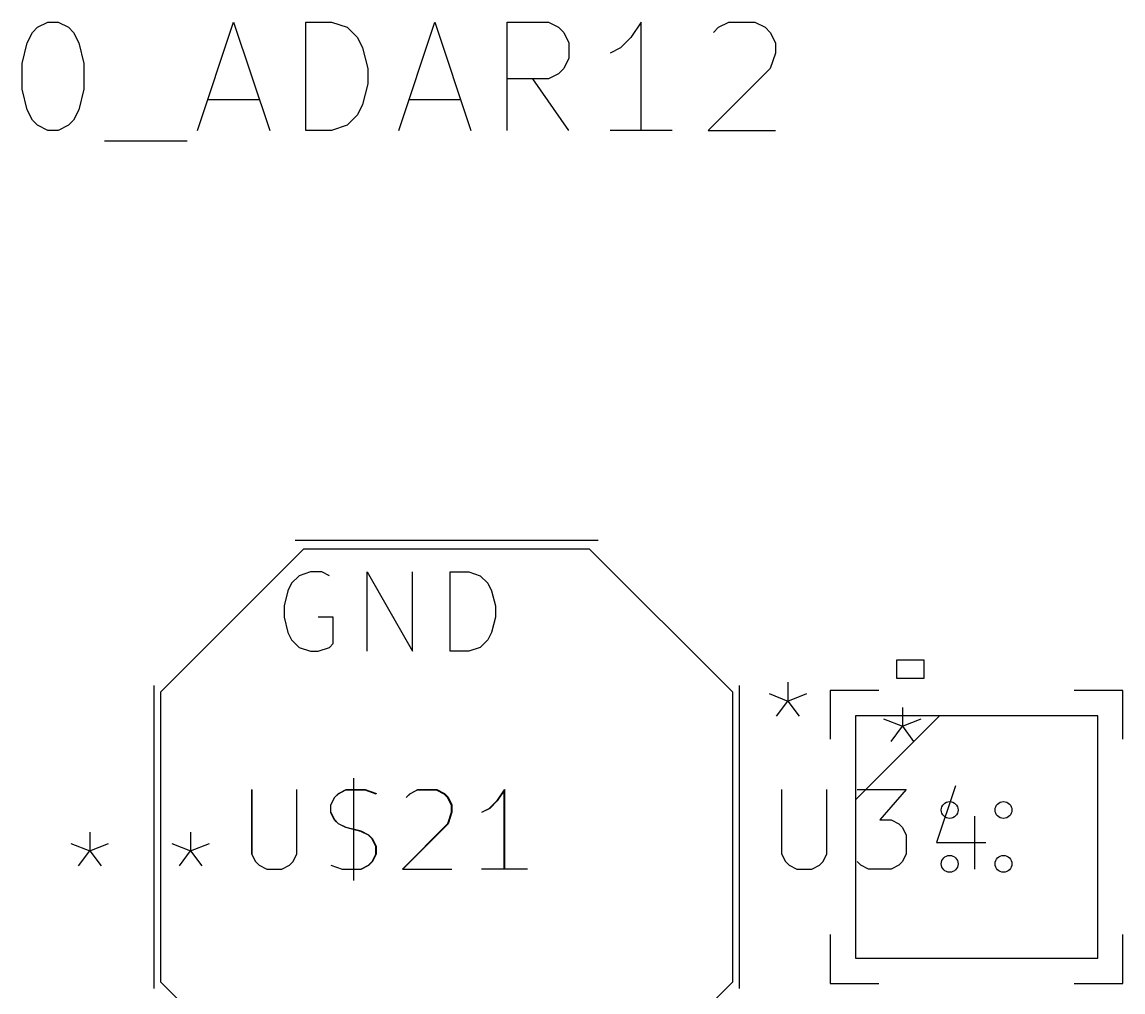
# Model space of a CAD drawing. Header units: millimetres. Extents: x 0 to 280, y 0 to 300.
# Drawn here: x 106.59 to 123.21, y 89.66 to 104.29 of the extents above; entities that cross this region are included whole.
import ezdxf

# ---------------------------------------------------------------- set-up
doc = ezdxf.new("R2010")
doc.units = ezdxf.units.MM
for name, color, linetype, true_color in [('Edge.Cuts', 254, 'CONTINUOUS', 0xd0d2cd), ('F.Fab', 9, 'CONTINUOUS', 0xafafaf), ('F.Silkscreen', 41, 'CONTINUOUS', 0xf2eda1)]:
    doc.layers.add(name, color=color, linetype=linetype, true_color=true_color)

msp = doc.modelspace()

# ---------------------------------------------------------------- linework, layer by layer
at = {"layer": 'Edge.Cuts'}
for centre in [(120.5936, 92.4064), (121.4064, 92.4064), (120.5936, 91.5936), (121.4064, 91.5936)]:
    msp.add_circle(centre, 0.127, dxfattribs=at)
at = {"layer": 'F.Fab', "linetype": 'CONTINUOUS'}
for p, q in [((106.746112, 104.137556), (106.824005, 104.215449)), ((106.824005, 104.215449), (106.979792, 104.293342)), ((106.979792, 104.293342), (107.135578, 104.293342)), ((107.135578, 104.293342), (107.291365, 104.215449)), ((107.291365, 104.215449), (107.369258, 104.137556)), ((109.238698, 102.657582), (109.783952, 104.293342)), ((109.783952, 104.293342), (110.329205, 102.657582)), ((110.874458, 102.657582), (110.874458, 104.293342)), ((110.874458, 104.293342), (111.263925, 104.293342)), ((111.263925, 104.293342), (111.497605, 104.215449)), ((111.497605, 104.215449), (111.653392, 104.059662)), ((112.276538, 102.657582), (112.821792, 104.293342)), ((112.821792, 104.293342), (113.367045, 102.657582)), ((113.912298, 102.657582), (113.912298, 104.293342)), ((113.912298, 104.293342), (114.535445, 104.293342)), ((114.535445, 104.293342), (114.691232, 104.215449)), ((114.691232, 104.215449), (114.769125, 104.137556)), ((115.937525, 104.293342), (115.781738, 104.059662)), ((115.937525, 102.657582), (115.937525, 104.293342)), ((117.028032, 104.137556), (117.105925, 104.215449)), ((117.105925, 104.215449), (117.261712, 104.293342)), ((117.261712, 104.293342), (117.651179, 104.293342)), ((117.651179, 104.293342), (117.806965, 104.215449)), ((117.806965, 104.215449), (117.884859, 104.137556)), ((106.668218, 103.981769), (106.746112, 104.137556)), ((107.369258, 104.137556), (107.447152, 103.981769)), ((111.653392, 104.059662), (111.731285, 103.903876)), ((114.769125, 104.137556), (114.847018, 103.981769)), ((115.781738, 104.059662), (115.625952, 103.903876)), ((117.884859, 104.137556), (117.962752, 103.981769)), ((106.590325, 103.670196), (106.668218, 103.981769)), ((107.447152, 103.981769), (107.525045, 103.670196)), ((111.731285, 103.903876), (111.809178, 103.592302)), ((114.847018, 103.981769), (114.847018, 103.748089)), ((115.625952, 103.903876), (115.470165, 103.825982)), ((117.962752, 103.981769), (117.962752, 103.825982)), ((114.847018, 103.748089), (114.769125, 103.592302)), ((117.962752, 103.825982), (117.884859, 103.592302)), ((106.590325, 103.280729), (106.590325, 103.670196)), ((107.525045, 103.670196), (107.525045, 103.280729)), ((111.809178, 103.592302), (111.809178, 103.358622)), ((114.769125, 103.592302), (114.691232, 103.514409)), ((117.884859, 103.592302), (116.950139, 102.657582)), ((114.535445, 103.436516), (113.912298, 103.436516)), ((114.847018, 102.657582), (114.301765, 103.436516)), ((114.691232, 103.514409), (114.535445, 103.436516)), ((106.668218, 102.969156), (106.590325, 103.280729)), ((107.525045, 103.280729), (107.447152, 102.969156)), ((111.809178, 103.358622), (111.731285, 103.047049)), ((109.394485, 103.124942), (110.173418, 103.124942)), ((111.731285, 103.047049), (111.653392, 102.891262)), ((112.432325, 103.124942), (113.211258, 103.124942)), ((106.746112, 102.813369), (106.668218, 102.969156)), ((107.447152, 102.969156), (107.369258, 102.813369)), ((111.653392, 102.891262), (111.497605, 102.735476)), ((106.824005, 102.735476), (106.746112, 102.813369)), ((106.979792, 102.657582), (106.824005, 102.735476)), ((107.291365, 102.735476), (107.135578, 102.657582)), ((107.369258, 102.813369), (107.291365, 102.735476)), ((111.497605, 102.735476), (111.263925, 102.657582)), ((107.135578, 102.657582), (106.979792, 102.657582)), ((111.263925, 102.657582), (110.874458, 102.657582)), ((116.404885, 102.657582), (115.470165, 102.657582)), ((116.950139, 102.657582), (117.962752, 102.657582)), ((107.836619, 102.501796), (109.082912, 102.501796)), ((110.841, 96.3434), (108.682, 94.1844)), ((115.159, 96.3434), (110.841, 96.3434)), ((117.318, 94.1844), (115.159, 96.3434)), ((110.77404, 95.940823), (110.660135, 95.826918)), ((110.944897, 95.997775), (110.77404, 95.940823)), ((111.115754, 95.997775), (110.944897, 95.997775)), ((111.229659, 95.940823), (111.115754, 95.997775)), ((111.799182, 94.801775), (111.799182, 95.997775)), ((111.799182, 95.997775), (112.482611, 94.801775)), ((112.482611, 94.801775), (112.482611, 95.997775)), ((113.052134, 94.801775), (113.052134, 95.997775)), ((113.052134, 95.997775), (113.336896, 95.997775)), ((113.336896, 95.997775), (113.507753, 95.940823)), ((113.507753, 95.940823), (113.621658, 95.826918)), ((110.660135, 95.826918), (110.603182, 95.713013)), ((113.621658, 95.826918), (113.678611, 95.713013)), ((110.603182, 95.713013), (110.54623, 95.485204)), ((113.678611, 95.713013), (113.735563, 95.485204)), ((110.54623, 95.485204), (110.54623, 95.314347)), ((113.735563, 95.485204), (113.735563, 95.314347)), ((110.54623, 95.314347), (110.603182, 95.086537)), ((111.286611, 95.314347), (111.058801, 95.314347)), ((111.286611, 94.91568), (111.286611, 95.314347)), ((113.735563, 95.314347), (113.678611, 95.086537)), ((110.603182, 95.086537), (110.660135, 94.972632)), ((113.678611, 95.086537), (113.621658, 94.972632)), ((110.660135, 94.972632), (110.77404, 94.858728)), ((111.229659, 94.858728), (111.286611, 94.91568)), ((113.621658, 94.972632), (113.507753, 94.858728)), ((110.77404, 94.858728), (110.944897, 94.801775)), ((110.944897, 94.801775), (111.058801, 94.801775)), ((111.058801, 94.801775), (111.229659, 94.858728)), ((113.336896, 94.801775), (113.052134, 94.801775)), ((113.507753, 94.858728), (113.336896, 94.801775)), ((108.682, 94.1844), (108.682, 89.8156)), ((117.318, 89.8156), (117.318, 94.1844)), ((119.879311, 93.953461), (119.879311, 93.669223)), ((119.1712, 93.8288), (119.1712, 90.1712)), ((119.1712, 92.5588), (120.4412, 93.8288)), ((122.8288, 93.8288), (119.1712, 93.8288)), ((119.595073, 93.782918), (119.879311, 93.669223)), ((119.879311, 93.669223), (120.16355, 93.782918)), ((122.8288, 90.1712), (122.8288, 93.8288)), ((119.708769, 93.441832), (119.879311, 93.669223)), ((119.879311, 93.669223), (120.049854, 93.441832)), ((111.592655, 92.879404), (111.592655, 91.344518)), ((111.596613, 92.88495), (111.596613, 91.344186)), ((120.680855, 92.77082), (120.395528, 91.91484)), ((110.055849, 92.713754), (110.055849, 91.743644)), ((110.057769, 92.708861), (110.057769, 91.742451)), ((110.73994, 91.742451), (110.73994, 92.708861)), ((110.740633, 91.743644), (110.740633, 92.713754)), ((111.251569, 92.48147), (111.308417, 92.595166)), ((111.254221, 92.485493), (111.311286, 92.599624)), ((111.308417, 92.595166), (111.365264, 92.652013)), ((111.311286, 92.599624), (111.368352, 92.656689)), ((111.365264, 92.652013), (111.478959, 92.708861)), ((111.368352, 92.656689), (111.482482, 92.713754)), ((111.478959, 92.708861), (111.763198, 92.708861)), ((111.482482, 92.713754), (111.767809, 92.713754)), ((111.763198, 92.708861), (111.93374, 92.652013)), ((111.767809, 92.713754), (111.939005, 92.656689)), ((112.388521, 92.595166), (112.445369, 92.652013)), ((112.395528, 92.599624), (112.452593, 92.656689)), ((112.445369, 92.652013), (112.559064, 92.708861)), ((112.452593, 92.656689), (112.566724, 92.713754)), ((112.559064, 92.708861), (112.843302, 92.708861)), ((112.566724, 92.713754), (112.852051, 92.713754)), ((112.843302, 92.708861), (112.956997, 92.652013)), ((112.852051, 92.713754), (112.966181, 92.656689)), ((112.956997, 92.652013), (113.013845, 92.595166)), ((112.966181, 92.656689), (113.023247, 92.599624)), ((113.013845, 92.595166), (113.070692, 92.48147)), ((113.023247, 92.599624), (113.080312, 92.485493)), ((113.866559, 92.708861), (113.752863, 92.538318)), ((113.879227, 92.713754), (113.765096, 92.542558)), ((113.866559, 91.515061), (113.866559, 92.708861)), ((113.879227, 91.515382), (113.879227, 92.713754)), ((118.055849, 92.713754), (118.055849, 91.743644)), ((118.740633, 91.743644), (118.740633, 92.713754)), ((119.197156, 92.713754), (119.939005, 92.713754)), ((119.939005, 92.713754), (119.539548, 92.257232)), ((111.251569, 92.367775), (111.251569, 92.48147)), ((111.254221, 92.371362), (111.254221, 92.485493)), ((113.070692, 92.48147), (113.070692, 92.367775)), ((113.080312, 92.485493), (113.080312, 92.371362)), ((113.639168, 92.424623), (113.525473, 92.367775)), ((113.650966, 92.428428), (113.536835, 92.371362)), ((113.752863, 92.538318), (113.639168, 92.424623)), ((113.765096, 92.542558), (113.650966, 92.428428)), ((111.308417, 92.25408), (111.251569, 92.367775)), ((111.311286, 92.257232), (111.254221, 92.371362)), ((111.365264, 92.197232), (111.308417, 92.25408)), ((111.368352, 92.200166), (111.311286, 92.257232)), ((113.070692, 92.367775), (113.013845, 92.197232)), ((113.080312, 92.371362), (113.023247, 92.200166)), ((119.539548, 92.257232), (119.710744, 92.257232)), ((119.710744, 92.257232), (119.824874, 92.200166)), ((120.966181, 92.314297), (120.966181, 91.515382)), ((109.136111, 92.073861), (109.136111, 91.789623)), ((109.136111, 92.073861), (109.136111, 91.789623)), ((111.478959, 92.140385), (111.365264, 92.197232)), ((111.482482, 92.143101), (111.368352, 92.200166)), ((111.70635, 92.083537), (111.478959, 92.140385)), ((111.710744, 92.086036), (111.482482, 92.143101)), ((111.820045, 92.026689), (111.70635, 92.083537)), ((111.824874, 92.02897), (111.710744, 92.086036)), ((113.013845, 92.197232), (112.331673, 91.515061)), ((113.023247, 92.200166), (112.338463, 91.515382)), ((119.824874, 92.200166), (119.88194, 92.143101)), ((119.88194, 92.143101), (119.939005, 92.02897)), ((111.876893, 91.969842), (111.820045, 92.026689)), ((111.88194, 91.971905), (111.824874, 92.02897)), ((111.93374, 91.856147), (111.876893, 91.969842)), ((111.939005, 91.857774), (111.88194, 91.971905)), ((119.939005, 92.02897), (119.939005, 91.743644)), ((120.395528, 91.91484), (121.137377, 91.91484)), ((108.851873, 91.903318), (109.136111, 91.789623)), ((108.851873, 91.903318), (109.136111, 91.789623)), ((108.965569, 91.562232), (109.136111, 91.789623)), ((108.965569, 91.562232), (109.136111, 91.789623)), ((109.136111, 91.789623), (109.42035, 91.903318)), ((109.136111, 91.789623), (109.42035, 91.903318)), ((109.136111, 91.789623), (109.306654, 91.562232)), ((109.136111, 91.789623), (109.306654, 91.562232)), ((110.055849, 91.743644), (110.112915, 91.629513)), ((110.057769, 91.742451), (110.114616, 91.628756)), ((110.683092, 91.628756), (110.73994, 91.742451)), ((110.683568, 91.629513), (110.740633, 91.743644)), ((111.876893, 91.628756), (111.93374, 91.742451)), ((111.88194, 91.629513), (111.939005, 91.743644)), ((111.93374, 91.742451), (111.93374, 91.856147)), ((111.939005, 91.743644), (111.939005, 91.857774)), ((118.055849, 91.743644), (118.112915, 91.629513)), ((118.683568, 91.629513), (118.740633, 91.743644)), ((119.939005, 91.743644), (119.88194, 91.629513)), ((110.112915, 91.629513), (110.16998, 91.572448)), ((110.114616, 91.628756), (110.171464, 91.571909)), ((110.626245, 91.571909), (110.683092, 91.628756)), ((110.626503, 91.572448), (110.683568, 91.629513)), ((111.820045, 91.571909), (111.876893, 91.628756)), ((111.824874, 91.572448), (111.88194, 91.629513)), ((118.112915, 91.629513), (118.16998, 91.572448)), ((118.626503, 91.572448), (118.683568, 91.629513)), ((119.254221, 91.572448), (119.197156, 91.629513)), ((119.88194, 91.629513), (119.824874, 91.572448)), ((110.16998, 91.572448), (110.284111, 91.515382)), ((110.171464, 91.571909), (110.285159, 91.515061)), ((110.284111, 91.515382), (110.512372, 91.515382)), ((110.285159, 91.515061), (110.51255, 91.515061)), ((110.512372, 91.515382), (110.626503, 91.572448)), ((110.51255, 91.515061), (110.626245, 91.571909)), ((111.251569, 91.571909), (111.422112, 91.515061)), ((111.254221, 91.572448), (111.425417, 91.515382)), ((111.422112, 91.515061), (111.70635, 91.515061)), ((111.425417, 91.515382), (111.710744, 91.515382)), ((111.70635, 91.515061), (111.820045, 91.571909)), ((111.710744, 91.515382), (111.824874, 91.572448)), ((112.331673, 91.515061), (113.070692, 91.515061)), ((112.338463, 91.515382), (113.080312, 91.515382)), ((114.207644, 91.515061), (113.525473, 91.515061)), ((114.221619, 91.515382), (113.536835, 91.515382)), ((118.16998, 91.572448), (118.284111, 91.515382)), ((118.284111, 91.515382), (118.512372, 91.515382)), ((118.512372, 91.515382), (118.626503, 91.572448)), ((119.368352, 91.515382), (119.254221, 91.572448)), ((119.710744, 91.515382), (119.368352, 91.515382)), ((119.824874, 91.572448), (119.710744, 91.515382)), ((119.1712, 90.1712), (122.8288, 90.1712)), ((108.682, 89.8156), (110.841, 87.6566)), ((115.159, 87.6566), (117.318, 89.8156))]:
    msp.add_line(p, q, dxfattribs=at)
at = {"layer": 'F.Fab'}
for centre in [(120.5936, 92.4064), (121.4064, 92.4064), (120.5936, 91.5936), (121.4064, 91.5936)]:
    msp.add_circle(centre, 0.127, dxfattribs=at)
at = {"layer": 'F.Silkscreen', "linetype": 'CONTINUOUS'}
for p, q in [((115.286, 96.4704), (110.714, 96.4704)), ((119.796547, 94.3913), (119.796547, 94.6707)), ((119.796547, 94.6707), (120.202947, 94.6707)), ((120.202947, 94.6707), (120.202947, 94.3913)), ((108.5804, 94.286), (108.5804, 89.714)), ((117.4196, 89.714), (117.4196, 94.286)), ((118.152111, 94.334461), (118.152111, 94.050223)), ((120.202947, 94.3913), (119.796547, 94.3913)), ((117.867873, 94.163918), (118.152111, 94.050223)), ((118.152111, 94.050223), (118.43635, 94.163918)), ((118.7902, 94.2098), (118.7902, 93.4732)), ((119.5268, 94.2098), (118.7902, 94.2098)), ((123.2098, 94.2098), (122.4732, 94.2098)), ((123.2098, 93.4732), (123.2098, 94.2098)), ((117.981569, 93.822832), (118.152111, 94.050223)), ((118.152111, 94.050223), (118.322654, 93.822832)), ((107.612111, 92.073861), (107.612111, 91.789623)), ((107.612111, 92.073861), (107.612111, 91.789623)), ((107.327873, 91.903318), (107.612111, 91.789623)), ((107.327873, 91.903318), (107.612111, 91.789623)), ((107.441569, 91.562232), (107.612111, 91.789623)), ((107.441569, 91.562232), (107.612111, 91.789623)), ((107.612111, 91.789623), (107.89635, 91.903318)), ((107.612111, 91.789623), (107.89635, 91.903318)), ((107.612111, 91.789623), (107.782654, 91.562232)), ((107.612111, 91.789623), (107.782654, 91.562232)), ((118.7902, 90.5268), (118.7902, 89.7902)), ((123.2098, 89.7902), (123.2098, 90.5268)), ((118.7902, 89.7902), (119.5268, 89.7902)), ((122.4732, 89.7902), (123.2098, 89.7902))]:
    msp.add_line(p, q, dxfattribs=at)
at = {"layer": 'F.Silkscreen'}
for centre in [(120.5936, 92.4064), (121.4064, 92.4064), (120.5936, 91.5936), (121.4064, 91.5936)]:
    msp.add_circle(centre, 0.127, dxfattribs=at)

doc.saveas('drawing.dxf')
